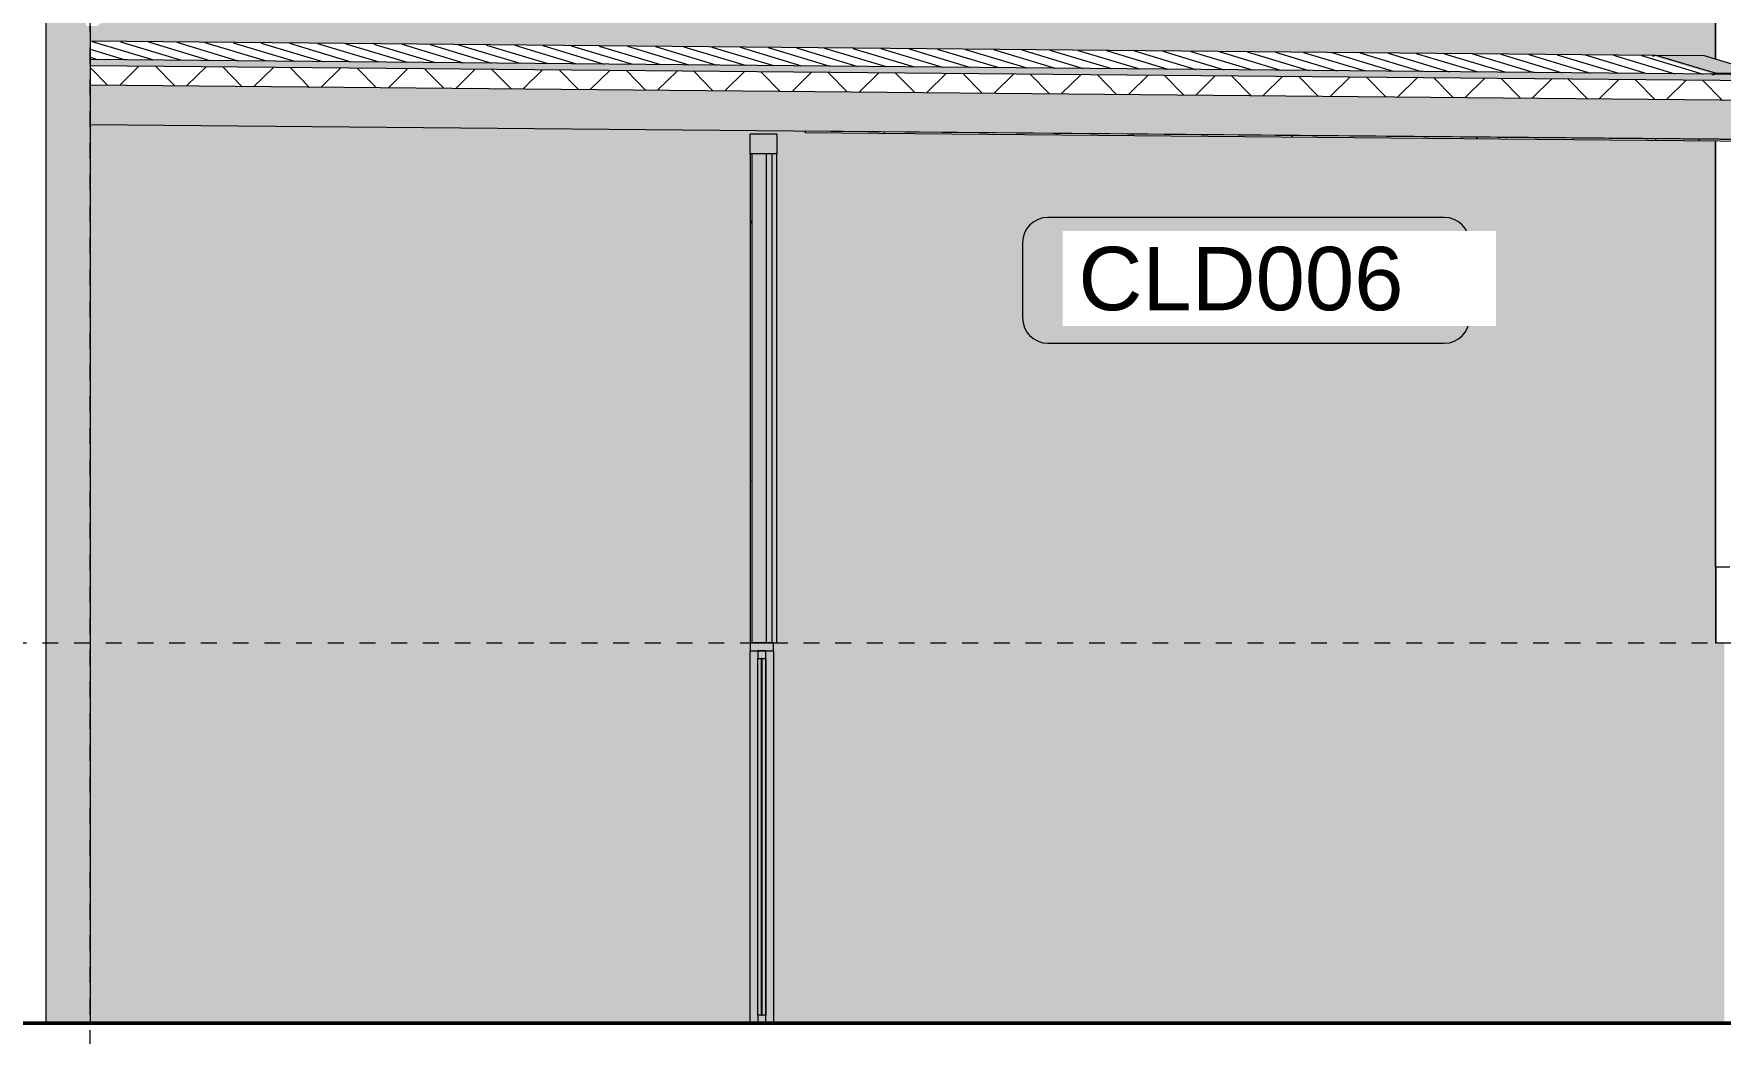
# Model space of a CAD drawing. Header units: metres. Extents: x -2362 to -2010, y -1 to 30.
# Drawn here: x -2115.63 to -2104.99, y 5.18 to 11.48 of the extents above; entities that cross this region are included whole.
import ezdxf

# ---------------------------------------------------------------- set-up
doc = ezdxf.new("R2010")
doc.units = ezdxf.units.M
doc.linetypes.add('AEC_Center', pattern=[0.024, 0.012, -0.004, 0.004, -0.004])
doc.linetypes.add('Grid Line', pattern=[0.021, 0.012, -0.003, 0.003, -0.003])
for name, color, linetype, lineweight in [('A-ANNO-KEYN', 231, 'Continuous', 5), ('A-CLNG', 13, 'Continuous', 5), ('A-CLNG-PATT', 13, 'Continuous', 5), ('A-DETL', 90, 'Continuous', 50), ('A-DOOR', 31, 'Continuous', 5), ('A-FLOR-LEVL', 51, 'Continuous', 5), ('A-GLAZ', 151, 'Continuous', 5), ('A-ROOF', 132, 'Continuous', 5), ('A-ROOF-PATT', 132, 'Continuous', 5), ('A-WALL', 113, 'Continuous', 5), ('A-WALL-PATT', 111, 'Continuous', 5), ('S-GRID', 1, 'Continuous', 5)]:
    doc.layers.add(name, color=color, linetype=linetype, lineweight=lineweight)
doc.styles.add('Arial_2', font='arial.ttf', dxfattribs={"height": 0.4})

# ---------------------------------------------------------------- blocks, each defined once
blk = doc.blocks.new('SD - OXXO - SD - OXXO 3800W-3410870-SOUTH EAST - PART C')
at = {"layer": 'A-DOOR'}
for points in [[(-1661.406, 7.59), (-1661.258, 7.59), (-1661.258, 7.64), (-1661.406, 7.64)], [(-1661.406, 5.24), (-1661.358, 5.24), (-1661.358, 7.59), (-1661.406, 7.59), (-1661.406, 5.29)]]:
    blk.add_hatch(color=256, dxfattribs=at).paths.add_polyline_path(points)
at = {"layer": 'A-GLAZ'}
h = blk.add_hatch(color=256, dxfattribs=at)
h.paths.add_polyline_path([(-1661.308, 5.24), (-1661.308, 5.29), (-1661.358, 5.29), (-1661.358, 5.24)])
h.paths.add_polyline_path([(-1661.358, 7.54), (-1661.308, 7.54), (-1661.308, 7.59), (-1661.358, 7.59)])
for points in [[(-1661.258, 5.24), (-1661.258, 7.59), (-1661.308, 7.59), (-1661.308, 5.24), (-1661.262, 5.24)], [(-1661.33, 5.29), (-1661.33, 7.54), (-1661.336, 7.54), (-1661.336, 5.29)]]:
    blk.add_hatch(color=256, dxfattribs=at).paths.add_polyline_path(points)
h = blk.add_hatch(color=256, dxfattribs=at)
h.paths.add_polyline_path([(-1661.308, 5.29), (-1661.308, 7.54), (-1661.33, 7.54), (-1661.33, 5.29)])
h.paths.add_polyline_path([(-1661.358, 5.29), (-1661.336, 5.29), (-1661.336, 7.54), (-1661.358, 7.54), (-1661.358, 5.565)])
at = {"layer": 'A-DOOR'}
for p, q in [((-1661.406, 7.64), (-1661.406, 7.59)), ((-1661.258, 7.64), (-1661.406, 7.64)), ((-1661.406, 7.59), (-1661.258, 7.59)), ((-1661.406, 5.24), (-1661.406, 7.59)), ((-1661.258, 7.59), (-1661.258, 7.64))]:
    blk.add_line(p, q, dxfattribs=at)
at = {"layer": 'A-GLAZ'}
for p, q in [((-1661.308, 7.59), (-1661.358, 7.59)), ((-1661.358, 7.59), (-1661.358, 7.54)), ((-1661.308, 7.54), (-1661.308, 7.59)), ((-1661.258, 7.59), (-1661.258, 5.24)), ((-1661.358, 7.54), (-1661.308, 7.54)), ((-1661.358, 5.29), (-1661.358, 7.54)), ((-1661.33, 7.54), (-1661.336, 7.54)), ((-1661.336, 7.54), (-1661.336, 5.29)), ((-1661.33, 5.29), (-1661.33, 7.54)), ((-1661.308, 7.54), (-1661.308, 5.29)), ((-1661.308, 5.29), (-1661.308, 7.54)), ((-1661.308, 5.29), (-1661.358, 5.29)), ((-1661.358, 5.29), (-1661.358, 5.24)), ((-1661.336, 5.29), (-1661.33, 5.29)), ((-1661.308, 5.24), (-1661.308, 5.29))]:
    blk.add_line(p, q, dxfattribs=at)
blk = doc.blocks.new('Roof Gutters3 - Roof Gutters-1885272-SOUTH EAST - PART C')
at = {"layer": 'A-ROOF'}
for points in [[(-1655.334, 11.228), (-1655.314, 11.233), (-1655.694, 11.348), (-1655.713, 11.342), (-1655.51, 11.281)], [(-1655.001, 11.228), (-1655.392, 11.345), (-1655.694, 11.348), (-1655.314, 11.233), (-1655.122, 11.23)], [(-1654.998, 10.771), (-1655.001, 11.228), (-1655.314, 11.233), (-1655.342, 11.225), (-1655.331, 11.225), (-1655.314, 11.23), (-1655.004, 11.225), (-1655.001, 10.774), (-1655.102, 10.774), (-1655.102, 10.771)]]:
    blk.add_hatch(color=256, dxfattribs=at).paths.add_polyline_path(points)
for p, q in [((-1655.713, 11.342), (-1655.694, 11.348)), ((-1655.694, 11.348), (-1655.39, 11.345)), ((-1655.694, 11.348), (-1655.314, 11.233)), ((-1655.39, 11.345), (-1655.001, 11.228))]:
    blk.add_line(p, q, dxfattribs=at)
at = {"layer": 'A-ROOF', "lineweight": 15}
for p, q in [((-1655.314, 11.233), (-1655.342, 11.225)), ((-1655.342, 11.225), (-1655.331, 11.225)), ((-1655.331, 11.225), (-1655.314, 11.23)), ((-1655.001, 11.228), (-1655.314, 11.233)), ((-1655.314, 11.23), (-1655.004, 11.225))]:
    blk.add_line(p, q, dxfattribs=at)
blk = doc.blocks.new('Area 51 Ceiling - External FC - Area 51 Ceiling - External FC-2924300-SOUTH EAST - PART C')
at = {"layer": 'A-CLNG-PATT'}
h = blk.add_hatch(dxfattribs=at)
h.set_pattern_fill('FP_193', color=256, style=0, pattern_type=2)
h.set_pattern_definition([(0, (0, 0), (0.8128, 0.2032), [0.06706, -0.54254, 0.06706, -0.54254, -3.251]), (0, (0, 0), (0.8128, 0.2032), [-1.219, 0.06706, -1.152, 0.06706, -0.54254, -1.422]), (0, (0, 0), (0.8128, 0.2032), [-3.048, 0.06706, -0.33934, 0.06706, -0.94894]), (120, (0.3048, 0.1016), (-0.582376362, 0.602305448), [0.06706, -0.54254, 0.06706, -0.54254, -3.251]), (120, (0.3048, 0.1016), (-0.582376362, 0.602305448), [-1.219, 0.06706, -1.152, 0.06706, -0.54254, -1.422]), (120, (0.3048, 0.1016), (-0.582376362, 0.602305448), [-3.048, 0.06706, -0.33934, 0.06706, -0.94894]), (240, (0.4064, 0.508), (-0.230423638, -0.805505448), [0.06706, -0.54254, 0.06706, -0.54254, -3.251]), (240, (0.4064, 0.508), (-0.230423638, -0.805505448), [-1.219, 0.06706, -1.152, 0.06706, -0.54254, -1.422]), (240, (0.4064, 0.508), (-0.230423638, -0.805505448), [-3.048, 0.06706, -0.33934, 0.06706, -0.94894])])
h.paths.add_polyline_path([(-1655.004, 10.804), (-1655.004, 10.814), (-1661.059, 10.869), (-1661.059, 10.859), (-1655.122, 10.805)])
h = blk.add_hatch(dxfattribs=at)
h.set_pattern_fill('FP_197', color=256, style=0, pattern_type=2)
h.set_pattern_definition([(197.576, (-1695.258, 8.507), (1.1854802, -0.020329), []), (359.01285, (-1695.258, 8.507), (0.46874755, 0.1484764), [])])
h.paths.add_polyline_path([(-1655.004, 10.814), (-1655.004, 10.814)])
at = {"layer": 'A-CLNG', "lineweight": 13}
for p, q in [((-1655.004, 10.814), (-1661.059, 10.869)), ((-1661.059, 10.869), (-1661.059, 10.859)), ((-1661.059, 10.859), (-1655.004, 10.804)), ((-1655.004, 10.804), (-1655.004, 10.814))]:
    blk.add_line(p, q, dxfattribs=at)
at = {"layer": 'A-CLNG'}
blk.add_line((-1661.059, 10.859), (-1661.059, 10.869), dxfattribs=at)
blk = doc.blocks.new('T-Keynote-ANZRS - Keynote Value _2mm Opaque_ box-1903833-SOUTH EAST - PART C')
at = {"layer": 'A-ANNO-KEYN'}
for p, q in [((-1581.367, 10.808), (-1583.866, 10.808)), ((-1584.026, 10.648), (-1584.026, 10.174)), ((-1581.207, 10.174), (-1581.207, 10.648)), ((-1583.866, 10.014), (-1581.367, 10.014))]:
    blk.add_line(p, q, dxfattribs=at)
for centre, start, end in [((-1583.866, 10.648), 90, 180), ((-1581.367, 10.648), 0, 90), ((-1583.866, 10.174), 180, 270), ((-1581.367, 10.174), 270, 360)]:
    blk.add_arc(centre, 0.16, start, end, dxfattribs=at)

msp = doc.modelspace()

# ---------------------------------------------------------------- hatches: boundary and pattern name
at = {"layer": 'A-ROOF'}
for points in [[(-2104.706, 11.185), (-2104.706, 11.225), (-2115.27, 11.321), (-2115.27, 11.281), (-2104.824, 11.186)], [(-2104.706, 10.814), (-2104.706, 11.064), (-2115.27, 11.161), (-2115.27, 10.91), (-2104.824, 10.815)]]:
    msp.add_hatch(color=256, dxfattribs=at).paths.add_polyline_path(points)
at = {"layer": 'A-ROOF-PATT'}
h = msp.add_hatch(dxfattribs=at)
h.set_pattern_fill('FP_303', color=256, style=0, pattern_type=2)
h.set_pattern_definition([(163.206, (-451.802613, -225.673), (-0.1723390385, 4.3711e-06), [])])
h.paths.add_polyline_path([(-2104.706, 11.225), (-2105.016, 11.23), (-2105.025, 11.228), (-2104.824, 11.226)])
h.paths.add_polyline_path([(-2105.035, 11.228), (-2105.415, 11.342), (-2105.406, 11.345), (-2115.27, 11.434), (-2115.27, 11.321), (-2105.044, 11.228)])
h = msp.add_hatch(dxfattribs=at)
h.set_pattern_fill('FP_191', color=256, angle=45, style=0, pattern_type=2)
h.set_pattern_definition([(44.47859, (-449.7016, 0), (-0.21019281, 0.214053693), []), (134.479, (-449.7016, 0), (-0.21405219, -0.21019434), [])])
h.paths.add_polyline_path([(-2104.706, 11.064), (-2104.706, 11.185), (-2115.27, 11.281), (-2115.27, 11.161), (-2104.824, 11.065)])
at = {"layer": 'A-WALL'}
for points in [[(-2115.547, 5.24), (-2115.27, 5.24), (-2115.27, 11.531), (-2115.297, 11.532), (-2115.297, 16.115), (-2115.547, 16.115), (-2115.547, 6.414)], [(-2111.108, 10.726), (-2110.94, 10.726), (-2110.94, 10.849), (-2111.108, 10.849), (-2111.108, 10.814)], [(-2111.096, 7.64), (-2111.004, 7.64), (-2111.004, 10.726), (-2111.096, 10.726)], [(-2111.004, 7.64), (-2110.969, 7.64), (-2110.969, 10.726), (-2111.004, 10.726)], [(-2110.969, 7.64), (-2110.94, 7.64), (-2110.94, 10.726), (-2110.969, 10.726)]]:
    msp.add_hatch(color=256, dxfattribs=at).paths.add_polyline_path(points)
h = msp.add_hatch(color=256, dxfattribs=at)
h.paths.add_polyline_path([(-2115.27, 5.24), (-2111.108, 5.24), (-2111.108, 10.849), (-2110.94, 10.849), (-2110.94, 7.64), (-2110.96, 7.64), (-2110.96, 5.24), (-2104.965, 5.24), (-2104.965, 7.64), (-2105.02, 7.64), (-2105.02, 10.807), (-2110.761, 10.859), (-2110.761, 10.869), (-2115.27, 10.91), (-2115.27, 6.414)])
h.paths.add_polyline_path([(-2104.824, 5.24), (-2104.77, 5.24), (-2104.77, 7.64), (-2104.865, 7.64), (-2104.865, 5.24)])
h.paths.add_polyline_path([(-2105.02, 11.323), (-2105.02, 15.687), (-2115.204, 15.687), (-2115.204, 11.544), (-2115.214, 11.544), (-2115.216, 11.537), (-2115.223, 11.537), (-2115.225, 11.531), (-2115.27, 11.531), (-2115.27, 11.435), (-2105.406, 11.345), (-2105.396, 11.348), (-2105.092, 11.345), (-2105.032, 11.327)])
h.paths.add_polyline_path([(-2114.307, 12.805), (-2114.307, 15.205), (-2105.307, 15.205), (-2105.307, 12.805), (-2107.948, 12.805)])
at = {"layer": 'A-WALL-PATT'}
h = msp.add_hatch(dxfattribs=at)
h.set_pattern_fill('FP_219', color=256, style=0, pattern_type=2)
h.set_pattern_definition([(90, (-2105.01961, 5.24), (-0.175, 1e-17), [])])
h.paths.add_polyline_path([(-2104.925, 8.118), (-2104.925, 8.118), (-2104.925, 8.143)])
h.paths.add_polyline_path([(-2105.02, 8.118), (-2104.929, 8.118), (-2104.928, 8.253), (-2104.616, 8.254), (-2104.02, 8.254), (-2104.02, 15.94), (-2105.02, 15.94), (-2105.02, 11.323), (-2104.703, 11.228), (-2104.699, 10.771), (-2104.804, 10.771), (-2104.92, 10.806), (-2105.02, 10.807), (-2105.02, 8.142)])
h = msp.add_hatch(dxfattribs=at)
h.set_pattern_fill('FP_193', color=256, style=0, pattern_type=2)
h.set_pattern_definition([(0, (-449.70161, 0), (0.8128, 0.2032), [0.06706, -0.54254, 0.06706, -0.54254, -3.251]), (0, (-449.70161, 0), (0.8128, 0.2032), [-1.219, 0.06706, -1.152, 0.06706, -0.54254, -1.422]), (0, (-449.70161, 0), (0.8128, 0.2032), [-3.048, 0.06706, -0.33934, 0.06706, -0.94894]), (120, (-449.39681, 0.1016), (-0.582376362, 0.602305448), [0.06706, -0.54254, 0.06706, -0.54254, -3.251]), (120, (-449.39681, 0.1016), (-0.582376362, 0.602305448), [-1.219, 0.06706, -1.152, 0.06706, -0.54254, -1.422]), (120, (-449.39681, 0.1016), (-0.582376362, 0.602305448), [-3.048, 0.06706, -0.33934, 0.06706, -0.94894]), (240, (-449.29521, 0.508), (-0.230423638, -0.805505448), [0.06706, -0.54254, 0.06706, -0.54254, -3.251]), (240, (-449.29521, 0.508), (-0.230423638, -0.805505448), [-1.219, 0.06706, -1.152, 0.06706, -0.54254, -1.422]), (240, (-449.29521, 0.508), (-0.230423638, -0.805505448), [-3.048, 0.06706, -0.33934, 0.06706, -0.94894])])
h.paths.add_polyline_path([(-2111.108, 7.64), (-2111.096, 7.64), (-2111.096, 10.726), (-2111.108, 10.726)])
h = msp.add_hatch(dxfattribs=at)
h.set_pattern_fill('FP_194', color=256, style=0, pattern_type=2)
h.set_pattern_definition([(90, (-2103.2196, 7.64), (-6, 4e-16), [1.2, -1.2]), (90, (-2102.0196, 7.64), (-6, 4e-16), [1.2, -1.2]), (90, (-2100.8196, 7.64), (-6, 4e-16), [1.2, -1.2]), (90, (-2102.0196, 8.84), (-6, 4e-16), [1.2, -1.2]), (90, (-2100.8196, 8.84), (-6, 4e-16), [1.2, -1.2]), (180, (-2102.0196, 8.84), (-3e-16, -2.4), [1.2, -4.8]), (180, (-2100.8196, 10.04), (-3e-16, -2.4), [1.2, -4.8]), (90, (-2100.8196, 7.64), (-6, 4e-16), [1.2, -1.2]), (90, (-2099.6196, 7.64), (-6, 4e-16), [1.2, -1.2]), (90, (-2099.0196, 7.64), (-6, 4e-16), [1.2, -1.2]), (90, (-2099.6196, 8.84), (-6, 4e-16), [1.2, -1.2]), (90, (-2099.0196, 8.84), (-6, 4e-16), [1.2, -1.2]), (180, (-2099.6196, 8.84), (-3e-16, -2.4), [1.2, -4.8]), (180, (-2099.0196, 10.04), (-3e-16, -2.4), [0.6, -5.4]), (90, (-2103.8196, 7.64), (-6, 4e-16), [1.2, -1.2]), (90, (-2103.2196, 7.64), (-6, 4e-16), [1.2, -1.2]), (90, (-2103.8196, 8.84), (-6, 4e-16), [1.2, -1.2]), (90, (-2103.2196, 8.84), (-6, 4e-16), [1.2, -1.2]), (180, (-2103.8196, 8.84), (-3e-16, -2.4), [1.2, -4.8]), (180, (-2103.2196, 10.04), (-3e-16, -2.4), [0.6, -5.4]), (90, (-2103.2196, 7.64), (-6, 4e-16), [1.2, -1.2]), (90, (-2105.0196, 7.64), (-6, 4e-16), [1.2, -1.2])])
h.paths.add_polyline_path([(-2105.02, 7.64), (-2030.703, 7.64), (-2030.703, 7.845), (-2031.205, 7.845), (-2031.205, 7.651), (-2031.337, 7.651), (-2031.337, 7.717), (-2031.276, 7.717), (-2031.276, 7.845), (-2041.766, 7.845), (-2041.766, 7.717), (-2041.705, 7.717), (-2041.705, 7.651), (-2041.837, 7.651), (-2041.837, 7.717), (-2041.776, 7.717), (-2041.776, 7.845), (-2052.205, 7.845), (-2052.205, 7.651), (-2052.337, 7.651), (-2052.337, 7.717), (-2052.276, 7.717), (-2052.276, 7.845), (-2062.705, 7.845), (-2062.705, 7.651), (-2062.838, 7.651), (-2062.838, 7.768), (-2062.777, 7.768), (-2062.777, 7.845), (-2073.205, 7.845), (-2073.205, 7.651), (-2073.338, 7.651), (-2073.338, 7.768), (-2073.277, 7.768), (-2073.277, 7.845), (-2083.766, 7.845), (-2083.766, 7.768), (-2083.706, 7.768), (-2083.705, 7.651), (-2083.838, 7.651), (-2083.838, 7.768), (-2083.777, 7.768), (-2083.777, 7.845), (-2094.266, 7.845), (-2094.266, 7.717), (-2094.205, 7.717), (-2094.205, 7.651), (-2094.337, 7.651), (-2094.337, 7.717), (-2094.276, 7.717), (-2094.276, 7.845), (-2104.705, 7.845), (-2104.705, 7.651), (-2104.837, 7.651), (-2104.837, 7.717), (-2104.776, 7.717), (-2104.776, 7.845), (-2104.91, 7.845), (-2104.91, 7.824), (-2104.931, 7.824), (-2104.931, 7.867), (-2104.94, 7.871), (-2104.95, 7.879), (-2104.961, 7.895), (-2104.963, 7.903), (-2104.965, 7.93), (-2104.963, 8.035), (-2104.93, 8.035), (-2104.931, 8.118), (-2105.02, 8.118), (-2105.02, 7.651)])
h.paths.add_polyline_path([(-2052.205, 7.717), (-2052.205, 7.845), (-2052.266, 7.845), (-2052.266, 7.717)])
h.paths.add_polyline_path([(-2031.266, 7.717), (-2031.205, 7.717), (-2031.205, 7.845), (-2031.266, 7.845), (-2031.266, 7.827)])
h.paths.add_polyline_path([(-2104.766, 7.717), (-2104.705, 7.717), (-2104.705, 7.845), (-2104.766, 7.845), (-2104.766, 7.827)])
h.paths.add_polyline_path([(-2073.206, 7.717), (-2073.205, 7.717), (-2073.206, 7.758)])
h.paths.add_polyline_path([(-2062.705, 7.717), (-2062.706, 7.845), (-2062.766, 7.845), (-2062.766, 7.768), (-2062.706, 7.768), (-2062.706, 7.717)])
h.paths.add_polyline_path([(-2073.206, 7.768), (-2073.206, 7.845), (-2073.266, 7.845), (-2073.266, 7.768)])
h.paths.add_polyline_path([(-2046.071, 8.251), (-2046.071, 8.899), (-2049.261, 8.251), (-2046.293, 8.251)])

# ---------------------------------------------------------------- linework, layer by layer
at = {"layer": 'A-DETL'}
msp.add_line((-2014.632, 5.24), (-2116.57, 5.24), dxfattribs=at)
at = {"layer": 'A-FLOR-LEVL', "linetype": 'AEC_Center'}
for p, q in [((-2126.971, 7.64), (-2009.517, 7.64)), ((-2126.971, 5.24), (-2009.517, 5.24))]:
    msp.add_line(p, q, dxfattribs=at)
at = {"layer": 'A-ROOF'}
for p, q in [((-2105.406, 11.345), (-2115.27, 11.435)), ((-2115.27, 11.435), (-2115.27, 11.321)), ((-2115.27, 11.161), (-2104.706, 11.064))]:
    msp.add_line(p, q, dxfattribs=at)
at = {"layer": 'A-ROOF', "color": 250, "lineweight": 13}
for p, q in [((-2115.27, 11.321), (-2115.27, 10.91)), ((-2104.706, 11.225), (-2115.27, 11.321)), ((-2104.706, 11.185), (-2115.27, 11.281)), ((-2115.27, 10.91), (-2104.706, 10.814))]:
    msp.add_line(p, q, dxfattribs=at)
at = {"layer": 'A-WALL'}
for p, q in [((-2115.547, 5.24), (-2115.547, 16.116)), ((-2105.02, 15.94), (-2105.02, 11.323)), ((-2115.27, 11.531), (-2115.27, 11.435)), ((-2115.27, 10.91), (-2115.27, 5.24)), ((-2110.94, 10.849), (-2111.108, 10.849)), ((-2111.108, 10.726), (-2111.108, 10.849)), ((-2110.94, 10.849), (-2110.94, 10.726)), ((-2105.02, 10.807), (-2105.02, 7.64)), ((-2111.096, 7.64), (-2111.096, 10.726)), ((-2111.004, 7.64), (-2111.004, 10.726)), ((-2110.969, 7.64), (-2110.969, 10.726)), ((-2104.929, 8.118), (-2105.02, 8.118)), ((-2105.02, 7.64), (-2030.703, 7.64))]:
    msp.add_line(p, q, dxfattribs=at)
at = {"layer": 'A-WALL', "color": 250, "lineweight": 13}
for p, q in [((-2110.94, 10.726), (-2111.108, 10.726)), ((-2111.108, 10.726), (-2111.108, 7.64)), ((-2110.94, 7.64), (-2110.94, 10.726)), ((-2111.108, 7.64), (-2110.94, 7.64))]:
    msp.add_line(p, q, dxfattribs=at)
at = {"layer": 'S-GRID', "linetype": 'Grid Line'}
msp.add_line((-2115.27, -0.305), (-2115.27, 24.961), dxfattribs=at)

# ---------------------------------------------------------------- block references
at = {"layer": 'A-ANNO-KEYN'}
msp.add_blockref('T-Keynote-ANZRS - Keynote Value _2mm Opaque_ box-1903833-SOUTH EAST - PART C', (-525.364, -0.484), dxfattribs=at)
at = {"layer": 'A-CLNG'}
msp.add_blockref('Area 51 Ceiling - External FC - Area 51 Ceiling - External FC-2924300-SOUTH EAST - PART C', (-449.702, 0), dxfattribs=at)
at = {"layer": 'A-DOOR'}
msp.add_blockref('SD - OXXO - SD - OXXO 3800W-3410870-SOUTH EAST - PART C', (-449.702, 0), dxfattribs=at)
at = {"layer": 'A-ROOF'}
msp.add_blockref('Roof Gutters3 - Roof Gutters-1885272-SOUTH EAST - PART C', (-449.702, 0), dxfattribs=at)

# ---------------------------------------------------------------- next in the draw order: texts
at = {"layer": 'A-ANNO-KEYN', "insert": (-2109.038, 10.138), "char_height": 0.4, "width": 2.53333, "attachment_point": 1, "style": 'Arial_2', "bg_fill": 3, "box_fill_scale": 1.25, "bg_fill_color": 256, "bg_fill_true_color": 13158600, "bg_fill_transparency": 0}
msp.add_mtext('CLD006', dxfattribs=at)

doc.saveas('drawing.dxf')
